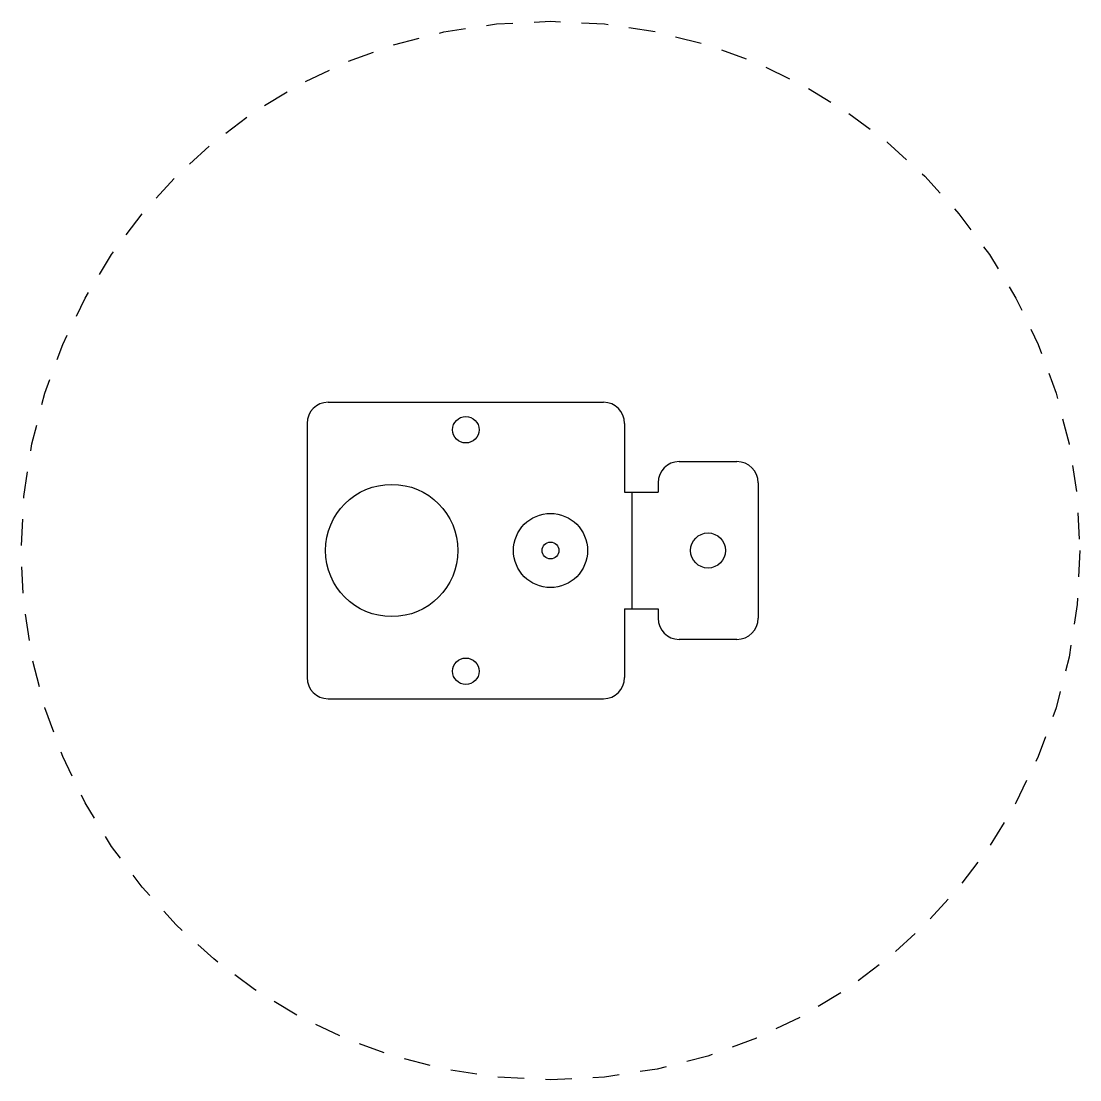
# Model space of a CAD drawing. Header units: inches. Extents: x -2.5 to 2.5, y -2.5 to 2.5.
import ezdxf

# ---------------------------------------------------------------- set-up
doc = ezdxf.new("R2010")
doc.units = ezdxf.units.IN
doc.header["$LTSCALE"] = 0.5
doc.header["$MEASUREMENT"] = 0
doc.linetypes.add('HIDDEN', pattern=[0.375, 0.25, -0.125])
doc.layers.add('Mounting', color=4, linetype='CONTINUOUS')

msp = doc.modelspace()

# ---------------------------------------------------------------- linework, layer by layer
at = {"layer": 'Mounting', "color": 0, "transparency": 16777216}
for p, q in [((-1.05, 0.7), (0.25, 0.7)), ((-1.15, 0.6), (-1.15, -0.6)), ((0.35, 0.6), (0.35, 0.275)), ((0.608, 0.42), (0.8808, 0.42)), ((0.508, 0.32), (0.508, 0.275)), ((0.9808, 0.32), (0.9808, -0.32)), ((0.35, 0.275), (0.508, 0.275)), ((0.3863, -0.275), (0.3863, 0.275)), ((0.35, -0.275), (0.35, -0.6)), ((0.35, -0.275), (0.508, -0.275)), ((0.508, -0.275), (0.508, -0.32)), ((0.8808, -0.42), (0.608, -0.42)), ((-1.05, -0.7), (0.25, -0.7))]:
    msp.add_line(p, q, dxfattribs=at)
at = {"layer": 'Mounting', "color": 0, "linetype": 'HIDDEN', "transparency": 16777216}
msp.add_circle((0, 0), 2.5, dxfattribs=at)
at = {"layer": 'Mounting', "color": 0, "transparency": 16777216}
for centre, radius in [((-0.4, 0.5703), 0.0625), ((-0.75, 0), 0.3125), ((0, 0), 0.175), ((0.7444, 0), 0.0828), ((0, 0), 0.04), ((-0.4, -0.5703), 0.0625)]:
    msp.add_circle(centre, radius, dxfattribs=at)
for centre, start, end in [((-1.05, 0.6), 90, 180), ((0.25, 0.6), 0, 90), ((0.608, 0.32), 90, 180), ((0.8808, 0.32), 0, 90), ((0.608, -0.32), 180, 270), ((0.8808, -0.32), 270, 0), ((-1.05, -0.6), 180, 270), ((0.25, -0.6), 270, 0)]:
    msp.add_arc(centre, 0.1, start, end, dxfattribs=at)

doc.saveas('drawing.dxf')
